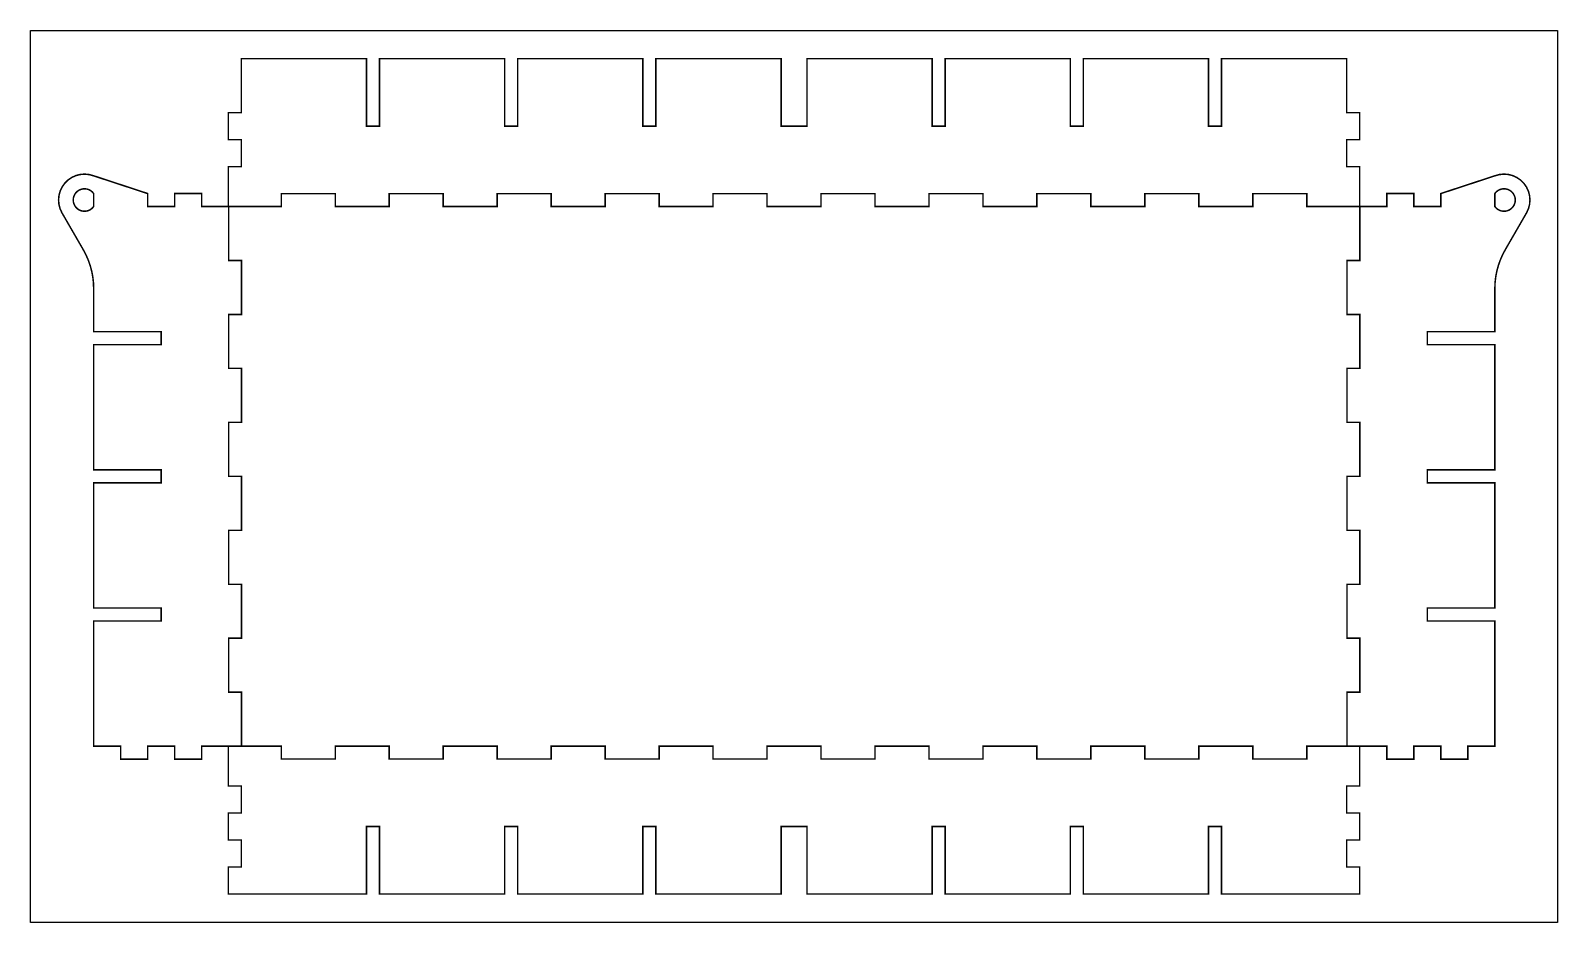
# Model space of a CAD drawing. Extents: x 0 to 940, y 0 to 549.
import ezdxf

# ---------------------------------------------------------------- set-up
doc = ezdxf.new("R2010")
doc.units = 0
doc.layers.get('0').update_dxf_attribs({"linetype": 'CONTINUOUS'})

msp = doc.modelspace()

# ---------------------------------------------------------------- linework, layer by layer
at = {"color": 7}
msp.add_lwpolyline([(0, 549), (939.75, 549), (939.75, 0), (0, 0), (0, 549)], dxfattribs=at)
at = {"color": 7, "const_width": 0.93}
for points in [[(129.74, 531.65), (129.74, 498.44), (121.77, 498.44), (121.77, 481.83), (129.74, 481.83), (129.74, 465.22), (121.77, 465.22), (121.77, 440.64), (154.32, 440.64), (154.32, 448.61), (187.54, 448.61), (187.54, 440.64), (220.76, 440.64), (220.76, 448.61), (253.98, 448.61), (253.98, 440.64), (287.2, 440.64), (287.2, 448.61), (320.41, 448.61), (320.41, 440.64), (353.63, 440.64), (353.63, 448.61), (386.85, 448.61), (386.85, 440.64), (420.07, 440.64), (420.07, 448.61), (453.29, 448.61), (453.29, 440.64), (486.51, 440.64), (486.51, 448.61), (519.73, 448.61), (519.73, 440.64), (552.94, 440.64), (552.94, 448.61), (586.16, 448.61), (586.16, 440.64), (619.38, 440.64), (619.38, 448.61), (652.6, 448.61), (652.6, 440.64), (685.82, 440.64), (685.82, 448.61), (719.04, 448.61), (719.04, 440.64), (752.26, 440.64), (752.26, 448.61), (785.47, 448.61), (785.47, 440.64), (818.03, 440.64), (818.03, 465.22), (810.06, 465.22), (810.06, 481.83), (818.03, 481.83), (818.03, 498.44), (810.06, 498.44), (810.06, 531.65), (732.99, 531.65), (732.99, 490.13), (725.02, 490.13), (725.02, 531.65), (647.95, 531.65), (647.95, 490.13), (639.98, 490.13), (639.98, 531.65), (562.91, 531.65), (562.91, 490.13), (554.94, 490.13), (554.94, 531.65), (477.87, 531.65), (477.87, 490.13), (461.93, 490.13), (461.93, 531.65), (384.86, 531.65), (384.86, 490.13), (376.89, 490.13), (376.89, 531.65), (299.82, 531.65), (299.82, 490.13), (291.85, 490.13), (291.85, 531.65), (214.78, 531.65), (214.78, 490.13), (206.81, 490.13), (206.81, 531.65), (129.74, 531.65)], [(38.85, 108.51), (55.47, 108.51), (55.47, 100.53), (72.08, 100.53), (72.08, 108.51), (88.69, 108.51), (88.69, 100.53), (105.3, 100.53), (105.3, 108.51), (129.88, 108.51), (129.88, 141.72), (121.91, 141.72), (121.91, 174.94), (129.88, 174.94), (129.88, 208.16), (121.91, 208.16), (121.91, 241.38), (129.88, 241.38), (129.88, 274.6), (121.91, 274.6), (121.91, 307.82), (129.88, 307.82), (129.88, 341.04), (121.91, 341.04), (121.91, 374.25), (129.88, 374.25), (129.88, 407.47), (121.91, 407.47), (121.91, 440.69), (105.3, 440.69), (105.3, 448.66), (88.69, 448.66), (88.69, 440.69), (72.08, 440.69), (72.08, 448.66), (38.86, 459.58), (38.86, 459.58), (36.12, 460.35), (33.34, 460.62), (30.58, 460.41), (27.91, 459.72), (25.39, 458.58), (23.09, 457.01), (21.06, 455.01), (21.06, 455.01), (19.41, 452.69), (18.23, 450.16), (17.5, 447.49), (17.25, 444.74), (17.48, 441.99), (18.19, 439.29), (19.39, 436.7), (19.39, 436.7), (32.46, 414.08), (32.46, 414.08), (34.13, 410.91), (35.56, 407.63), (36.73, 404.27), (37.66, 400.83), (38.32, 397.33), (38.72, 393.78), (38.85, 390.2), (38.85, 390.2), (38.85, 363.62), (80.38, 363.62), (80.38, 355.65), (38.85, 355.65), (38.85, 278.58), (80.38, 278.58), (80.38, 270.61), (38.85, 270.61), (38.85, 193.55), (80.38, 193.55), (80.38, 185.57), (38.85, 185.57), (38.85, 108.51)], [(901.22, 108.51), (884.6, 108.51), (884.6, 100.53), (867.99, 100.53), (867.99, 108.51), (851.38, 108.51), (851.38, 100.53), (834.78, 100.53), (834.78, 108.51), (810.19, 108.51), (810.19, 141.72), (818.17, 141.72), (818.17, 174.94), (810.19, 174.94), (810.19, 208.16), (818.17, 208.16), (818.17, 241.38), (810.19, 241.38), (810.19, 274.6), (818.17, 274.6), (818.17, 307.82), (810.19, 307.82), (810.19, 341.04), (818.17, 341.04), (818.17, 374.25), (810.19, 374.25), (810.19, 407.47), (818.17, 407.47), (818.17, 440.69), (834.78, 440.69), (834.78, 448.66), (851.38, 448.66), (851.38, 440.69), (867.99, 440.69), (867.99, 448.66), (901.21, 459.58), (901.21, 459.58), (903.95, 460.35), (906.73, 460.62), (909.49, 460.41), (912.16, 459.72), (914.68, 458.58), (916.98, 457.01), (919.02, 455.01), (919.02, 455.01), (920.66, 452.69), (921.85, 450.16), (922.57, 447.49), (922.82, 444.74), (922.59, 441.99), (921.88, 439.29), (920.68, 436.7), (920.68, 436.7), (907.62, 414.08), (907.62, 414.08), (905.94, 410.91), (904.52, 407.63), (903.34, 404.27), (902.42, 400.83), (901.75, 397.33), (901.35, 393.78), (901.22, 390.2), (901.22, 390.2), (901.22, 363.62), (859.7, 363.62), (859.7, 355.65), (901.22, 355.65), (901.22, 278.58), (859.7, 278.58), (859.7, 270.61), (901.22, 270.61), (901.22, 193.55), (859.7, 193.55), (859.7, 185.57), (901.22, 185.57), (901.22, 108.51)], [(38.86, 448.66), (38.03, 449.63), (37.07, 450.42), (35.99, 451.02), (34.82, 451.41), (33.6, 451.59), (32.35, 451.55), (31.11, 451.28), (31.11, 451.28), (29.94, 450.78), (28.89, 450.1), (28, 449.25), (27.27, 448.26), (26.73, 447.15), (26.39, 445.95), (26.28, 444.68), (26.28, 444.68), (26.39, 443.41), (26.73, 442.21), (27.27, 441.1), (28, 440.11), (28.89, 439.26), (29.94, 438.57), (31.11, 438.08), (31.11, 438.08), (32.35, 437.81), (33.6, 437.77), (34.82, 437.95), (35.99, 438.34), (37.07, 438.93), (38.03, 439.72), (38.86, 440.69), (38.86, 440.69), (38.86, 448.66)], [(901.21, 448.66), (902.04, 449.63), (903.01, 450.42), (904.09, 451.02), (905.25, 451.41), (906.47, 451.59), (907.72, 451.55), (908.96, 451.28), (908.96, 451.28), (910.14, 450.78), (911.18, 450.1), (912.07, 449.25), (912.8, 448.26), (913.34, 447.15), (913.68, 445.95), (913.8, 444.68), (913.8, 444.68), (913.68, 443.41), (913.34, 442.21), (912.8, 441.1), (912.07, 440.11), (911.18, 439.26), (910.14, 438.57), (908.96, 438.08), (908.96, 438.08), (907.72, 437.81), (906.47, 437.77), (905.25, 437.95), (904.09, 438.34), (903.01, 438.93), (902.04, 439.72), (901.21, 440.69), (901.21, 440.69), (901.21, 448.66)], [(121.77, 17.54), (121.77, 34.15), (129.74, 34.15), (129.74, 50.76), (121.77, 50.76), (121.77, 67.37), (129.74, 67.37), (129.74, 83.98), (121.77, 83.98), (121.77, 108.56), (154.32, 108.56), (154.32, 100.59), (187.54, 100.59), (187.54, 108.56), (220.76, 108.56), (220.76, 100.59), (253.98, 100.59), (253.98, 108.56), (287.2, 108.56), (287.2, 100.59), (320.41, 100.59), (320.41, 108.56), (353.63, 108.56), (353.63, 100.59), (386.85, 100.59), (386.85, 108.56), (420.07, 108.56), (420.07, 100.59), (453.29, 100.59), (453.29, 108.56), (486.51, 108.56), (486.51, 100.59), (519.73, 100.59), (519.73, 108.56), (552.94, 108.56), (552.94, 100.59), (586.16, 100.59), (586.16, 108.56), (619.38, 108.56), (619.38, 100.59), (652.6, 100.59), (652.6, 108.56), (685.82, 108.56), (685.82, 100.59), (719.04, 100.59), (719.04, 108.56), (752.26, 108.56), (752.26, 100.59), (785.47, 100.59), (785.47, 108.56), (818.03, 108.56), (818.03, 83.98), (810.06, 83.98), (810.06, 67.37), (818.03, 67.37), (818.03, 50.76), (810.06, 50.76), (810.06, 34.15), (818.03, 34.15), (818.03, 17.54), (732.99, 17.54), (732.99, 59.07), (725.02, 59.07), (725.02, 17.54), (647.95, 17.54), (647.95, 59.07), (639.98, 59.07), (639.98, 17.54), (562.91, 17.54), (562.91, 59.07), (554.94, 59.07), (554.94, 17.54), (477.87, 17.54), (477.87, 59.07), (461.93, 59.07), (461.93, 17.54), (384.86, 17.54), (384.86, 59.07), (376.89, 59.07), (376.89, 17.54), (299.82, 17.54), (299.82, 59.07), (291.85, 59.07), (291.85, 17.54), (214.78, 17.54), (214.78, 59.07), (206.81, 59.07), (206.81, 17.54), (121.77, 17.54)]]:
    msp.add_lwpolyline(points, dxfattribs=at)

doc.saveas('drawing.dxf')
